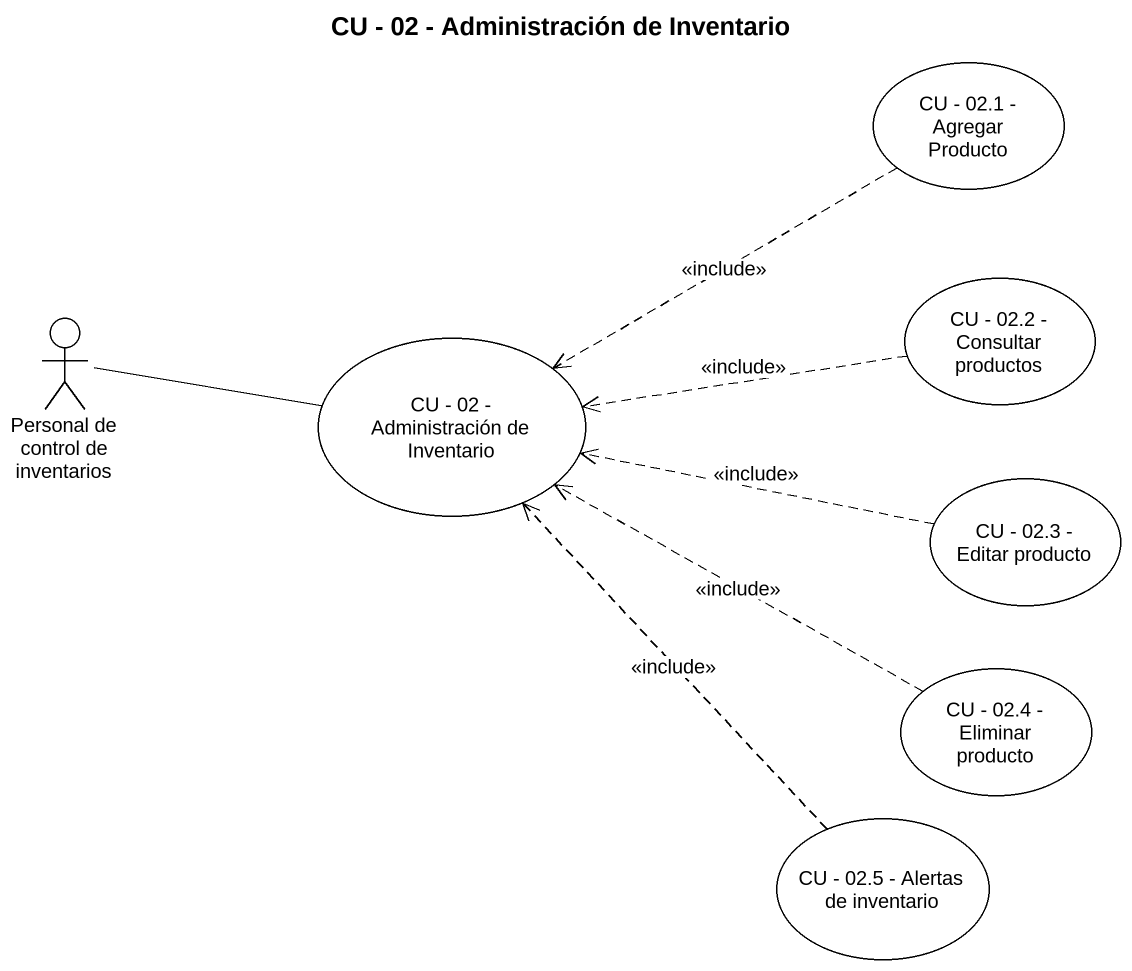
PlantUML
@startuml
title CU - 02 - Administración de Inventario
usecase "CU - 02.1 - Agregar Producto" as CU_02_1_Agregar_Producto
usecase "CU - 02.2 - Consultar productos" as CU_02_2_Consultar_productos
actor "Personal de control de inventarios" as Personal_de_control_de
usecase "CU - 02 - Administración de Inventario" as CU_02_Administración_de
usecase "CU - 02.3 - Editar producto" as CU_02_3_Editar_producto
usecase "CU - 02.4 - Eliminar producto" as CU_02_4_Eliminar_producto
usecase "CU - 02.5 - Alertas de inventario" as CU_02_5_Alertas_de
CU_02_1_Agregar_Producto .left.> CU_02_Administración_de : <<include>>
CU_02_2_Consultar_productos .left.> CU_02_Administración_de : <<include>>
Personal_de_control_de -right- CU_02_Administración_de
CU_02_3_Editar_producto .left.> CU_02_Administración_de : <<include>>
CU_02_4_Eliminar_producto .left.> CU_02_Administración_de : <<include>>
CU_02_5_Alertas_de .up.> CU_02_Administración_de : <<include>>
@enduml
